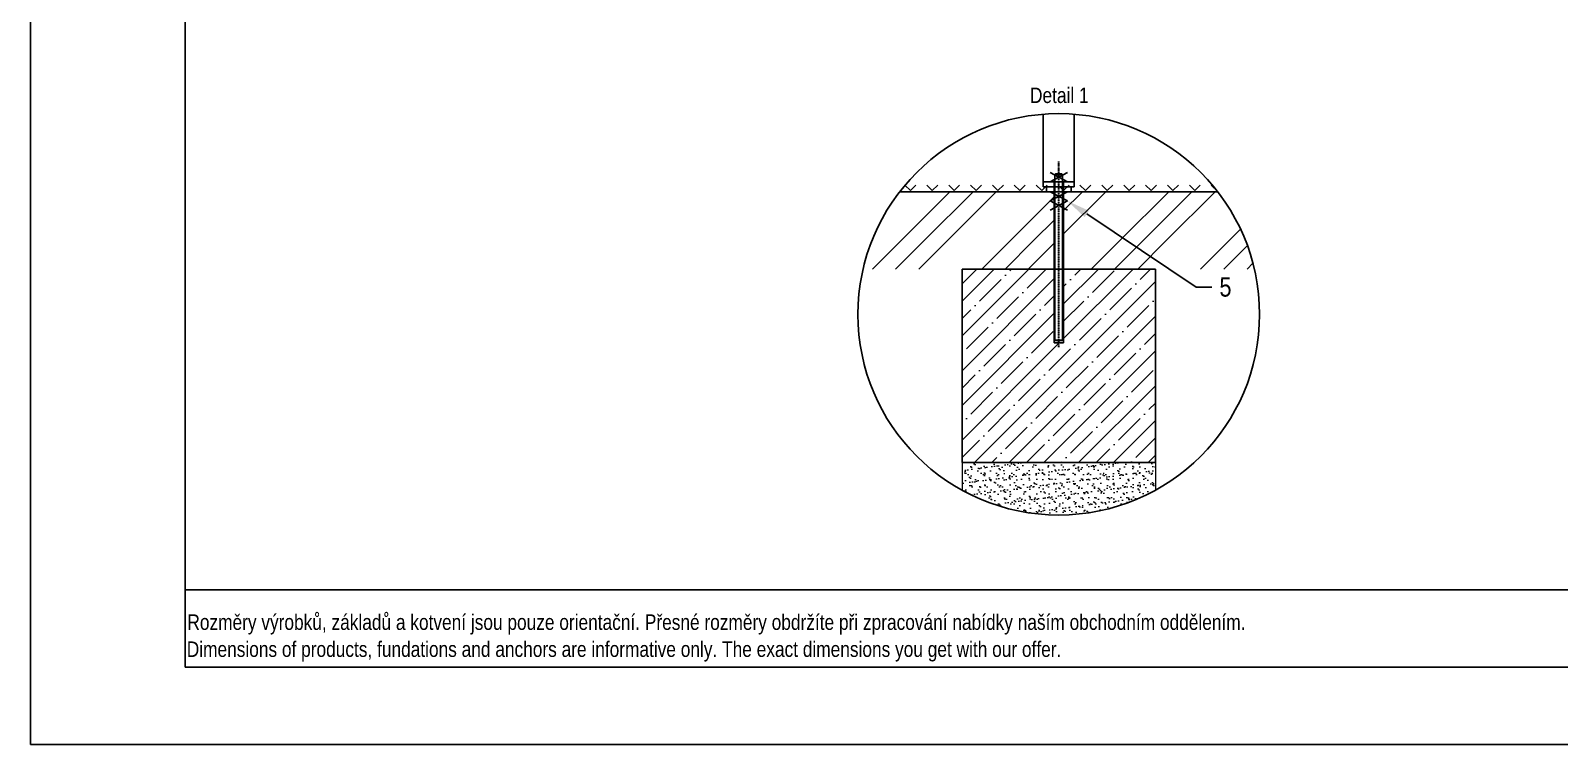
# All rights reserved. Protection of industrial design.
# Model space of a CAD drawing. Header units: millimetres. Extents: x 5064 to 11004, y 3085 to 7285.
# Drawn here: x 5064 to 9017, y 3085 to 4932 of the extents above; entities that cross this region are included whole.
import ezdxf
from ezdxf import colors
from ezdxf.entities.mleader import LeaderData, LeaderLine
from ezdxf.lldxf.tags import DXFTag
from ezdxf.math import Vec2, Vec3

# ---------------------------------------------------------------- set-up
doc = ezdxf.new("R2010")
doc.units = ezdxf.units.MM
doc.header["$LTSCALE"] = 0.3
doc.linetypes.add('DashDot', pattern=[15, 9, -3, 0, -3])
doc.layers.add('Nekreslit', color=6, linetype='Continuous', plot=False)
doc.layers.add('SRAFY', color=251, linetype='Continuous', lineweight=13)
doc.styles.add('SEACAD_Arial', font='arial.ttf', dxfattribs={"width": 0.8})
tags = doc.linetypes.add('HIDDEN2', pattern=[4.7625, 3.175, -1.5875]).pattern_tags.tags
tags[6:7] = [DXFTag(74, 4), DXFTag(75, 0), DXFTag(340, '0'), DXFTag(46, 0.0), DXFTag(50, 0.0), DXFTag(44, 0.0), DXFTag(45, 0.0)]
tags[4:5] = [DXFTag(74, 4), DXFTag(75, 0), DXFTag(340, '0'), DXFTag(46, 0.0), DXFTag(50, 0.0), DXFTag(44, 0.0), DXFTag(45, 0.0)]

msp = doc.modelspace()

# ---------------------------------------------------------------- hatches: boundary and pattern name
at = {"layer": 'SRAFY'}
h = msp.add_hatch(dxfattribs=at)
h.set_pattern_fill('GOST_GROUND', color=256, scale=20)
h.set_pattern_definition([(45, (243.36, 145.79), (282.8427, -2e-14), [400]), (45, (303.36, 145.79), (282.8427, -2e-14), [400]), (45, (363.36, 145.79), (282.8427, -2e-14), [400])])
h.paths.add_polyline_path([(7712.3, 4515), (7690.3, 4515), (7311.4, 4515, 0.107975), (7216.6, 4314.7), (7472.3, 4314.7), (7712.3, 4314.7)])
h.paths.add_polyline_path([(8133.3, 4515), (7754.3, 4515), (7732.3, 4515), (7732.3, 4314.7), (7972.3, 4314.7), (8228.1, 4314.7, 0.107975)])
h = msp.add_hatch(dxfattribs=at)
h.set_pattern_fill('TERACO', color=256, scale=20)
h.set_pattern_definition([(45, (-524.24, -799.72), (-28.28427, 28.28427), [20, -20]), (135, (-467.67, -799.72), (-28.28427, -28.28427), [20, -20])])
h.paths.add_polyline_path([(7320.5, 4514.9), (7320.5, 4538), (8124.2, 4538), (8124.2, 4514.9)])
h = msp.add_hatch(dxfattribs=at)
h.set_pattern_fill('ANSI35', color=256, scale=10)
h.set_pattern_definition([(45, (243.36, 145.79), (-44.9013, 44.90127), []), (45, (288.26, 145.79), (-44.9013, 44.90127), [79.375, -15.875, 0, -15.875])])
h.paths.add_polyline_path([(7972.3, 4314.7), (7732.3, 4314.7), (7732.3, 4123.7), (7712.3, 4123.7), (7712.3, 4314.7), (7472.3, 4314.7), (7472.3, 3814.7), (7972.3, 3814.7)])
h = msp.add_hatch(dxfattribs=at)
h.set_pattern_fill('AR-SAND', color=256, scale=0.5)
h.set_pattern_definition([(37.5, (243.361, 145.79), (-0.80002, 24.47066), [0, -19.304, 0, -21.59, 0, -20.6375]), (7.5, (243.36, 145.79), (22.47616, 35.84126), [0, -10.414, 0, -17.399, 0, -6.6675]), (327.5, (227.74, 145.79), (39.54962, 0.071866), [0, -6.35, 0, -22.86, 0, -29.845]), (317.5, (227.74, 145.79), (38.17782, 11.14647), [0, -3.175, 0, -14.986, 0, -17.145])])
h.paths.add_polyline_path([(7472.3, 3814.7), (7472.3, 3742.8, 0.256659), (7972.3, 3742.8), (7972.3, 3814.7)])

# ---------------------------------------------------------------- linework, layer by layer
at = {"color": 7, "linetype": 'Continuous'}
for p, q in [((7682.3, 4527.8), (7682.3, 4715.3)), ((7762.3, 4527.8), (7762.3, 4715.3)), ((7762.3, 4527.8), (7682.3, 4527.8)), ((7690.4, 4527.8), (7690.4, 4515)), ((7754.3, 4527.8), (7754.3, 4515)), ((7472.3, 3814.7), (7472.3, 4314.7)), ((7472.3, 4314.7), (7972.3, 4314.7)), ((7972.3, 4314.7), (7972.3, 3814.7)), ((7972.3, 4193.7), (7972.3, 4313.7)), ((7972.3, 3945.4), (7972.3, 4313.7)), ((7472.3, 3814.7), (7972.3, 3814.7))]:
    msp.add_line(p, q, dxfattribs=at)
at = {"color": 7, "linetype": 'DashDot', "lineweight": 30}
msp.add_line((7722.3, 4112.9), (7722.3, 4592.9), dxfattribs=at)
for p, q in [((7699.8, 4564.6), (7744.8, 4540.6)), ((7699.8, 4540.6), (7744.8, 4564.6)), ((7713.9, 4561), (7730.7, 4561)), ((7690.4, 4515), (7311.4, 4515)), ((7690.4, 4515), (7754.3, 4515)), ((7699.8, 4515), (7744.8, 4491)), ((7699.8, 4491), (7744.8, 4515)), ((7754.3, 4515), (8133.3, 4515)), ((7699.8, 4491), (7744.8, 4467)), ((7699.8, 4467), (7744.8, 4491))]:
    msp.add_line(p, q)
at = {"color": 7, "linetype": 'HIDDEN2'}
for p, q in [((7713.9, 4561), (7712.3, 4559.4)), ((7732.3, 4559.4), (7712.3, 4559.4)), ((7712.3, 4559.4), (7712.3, 4131.3)), ((7732.3, 4559.4), (7730.7, 4561)), ((7732.3, 4131.3), (7732.3, 4559.4)), ((7762.3, 4540.6), (7682.3, 4540.6)), ((7710.3, 4540.6), (7710.3, 4314.7)), ((7712.3, 4514.9), (7712.3, 4514.9)), ((7732.3, 4514.9), (7732.3, 4514.9)), ((7734.3, 4314.7), (7734.3, 4540.6)), ((7710.3, 4314.7), (7710.3, 4123.7)), ((7734.3, 4123.7), (7734.3, 4314.7)), ((7710.3, 4123.7), (7734.3, 4123.7)), ((7712.3, 4131.3), (7732.3, 4131.3)), ((7712.3, 4131.3), (7713.9, 4129.7)), ((7722.3, 4129.7), (7713.9, 4129.7)), ((7730.7, 4129.7), (7722.3, 4129.7)), ((7730.7, 4129.7), (7732.3, 4131.3))]:
    msp.add_line(p, q, dxfattribs=at)
at = {"color": 7, "linetype": 'Continuous'}
msp.add_circle((7722.3, 4197.8), 519.1, dxfattribs=at)
at = {"layer": 'Nekreslit'}
msp.add_line((5464.4, 3485.3), (9504.4, 3485.3), dxfattribs=at)
for points in [[(5064.4, 3085.3), (11004.4, 3085.3), (11004.4, 7285.3), (5064.4, 7285.3)], [(5464.4, 3285.3), (9504.4, 3285.3), (9504.4, 6885.3), (5464.4, 6885.3)]]:
    msp.add_lwpolyline(points, close=True, dxfattribs=at)
at = {"layer": 'SRAFY'}
for p, q in [((7472.3, 3814.7), (7472.3, 3742.8)), ((7472.3, 3814.7), (7972.3, 3814.7)), ((7972.3, 3814.7), (7972.3, 3742.8))]:
    msp.add_line(p, q, dxfattribs=at)

# ---------------------------------------------------------------- texts
at = {"style": 'SEACAD_Arial', "width": 0.8}
for s, p in [('Rozměry výrobků, základů a kotvení jsou pouze orientační. Přesné rozměry obdržíte při zpracování nabídky naším obchodním oddělením.', (5469.8, 3381.6)), ('Dimensions of products, fundations and anchors are informative only. The exact dimensions you get with our offer.', (5468.2, 3311.7))]:
    msp.add_text(s, height=39.9982, dxfattribs=at).set_placement(p)
at = {"insert": (7648.1, 4784.4), "char_height": 40, "attachment_point": 1, "style": 'SEACAD_Arial'}
msp.add_mtext_dynamic_manual_height_columns('Detail 1', width=226.121, gutter_width=200, heights=[0], dxfattribs=at)

# ---------------------------------------------------------------- leaders
ml = msp.add_multileader_mtext('Standard')
ml.set_content('5', color=256, style='SEACAD_Arial')
ml.set_leader_properties()
ml.build(insert=Vec2(0, 0))
ml.multileader.update_dxf_attribs({"text_right_attachment_type": 6, "dogleg_length": 2, "arrow_head_size": 60, "scale": 20})
ctx = ml.context
ctx.base_point, ctx.scale, ctx.char_height, ctx.arrow_head_size, ctx.landing_gap_size, ctx.plane_origin = Vec3(8117.8, 4268.2), 20, 50, 60, 20, Vec3(7607, 4405.9)
ctx.right_attachment = 6
notes = []
notes.append((ctx, [(0, (1, 1, 0), (8077.8, 4268.2), (1, 0), 40, [(0, [(7744.8, 4491)], 0, [])])]))
ctx.mtext.insert, ctx.mtext.flow_direction = Vec3(8137.8, 4293.6), 5
for ctx, leaders in notes:
    for number, flags, end, landing, length, lines in leaders:
        leader = LeaderData()
        leader.index, (leader.has_last_leader_line, leader.has_dogleg_vector, leader.attachment_direction) = number, flags
        leader.last_leader_point, leader.dogleg_vector, leader.dogleg_length = Vec3(end), Vec3(landing), length
        for number, points, colour, breaks in lines:
            line = LeaderLine()
            line.index, line.vertices, line.color, line.breaks = number, Vec3.list(points), colors.encode_raw_color(colour), breaks
            leader.lines.append(line)
        ctx.leaders.append(leader)

doc.saveas('drawing.dxf')
